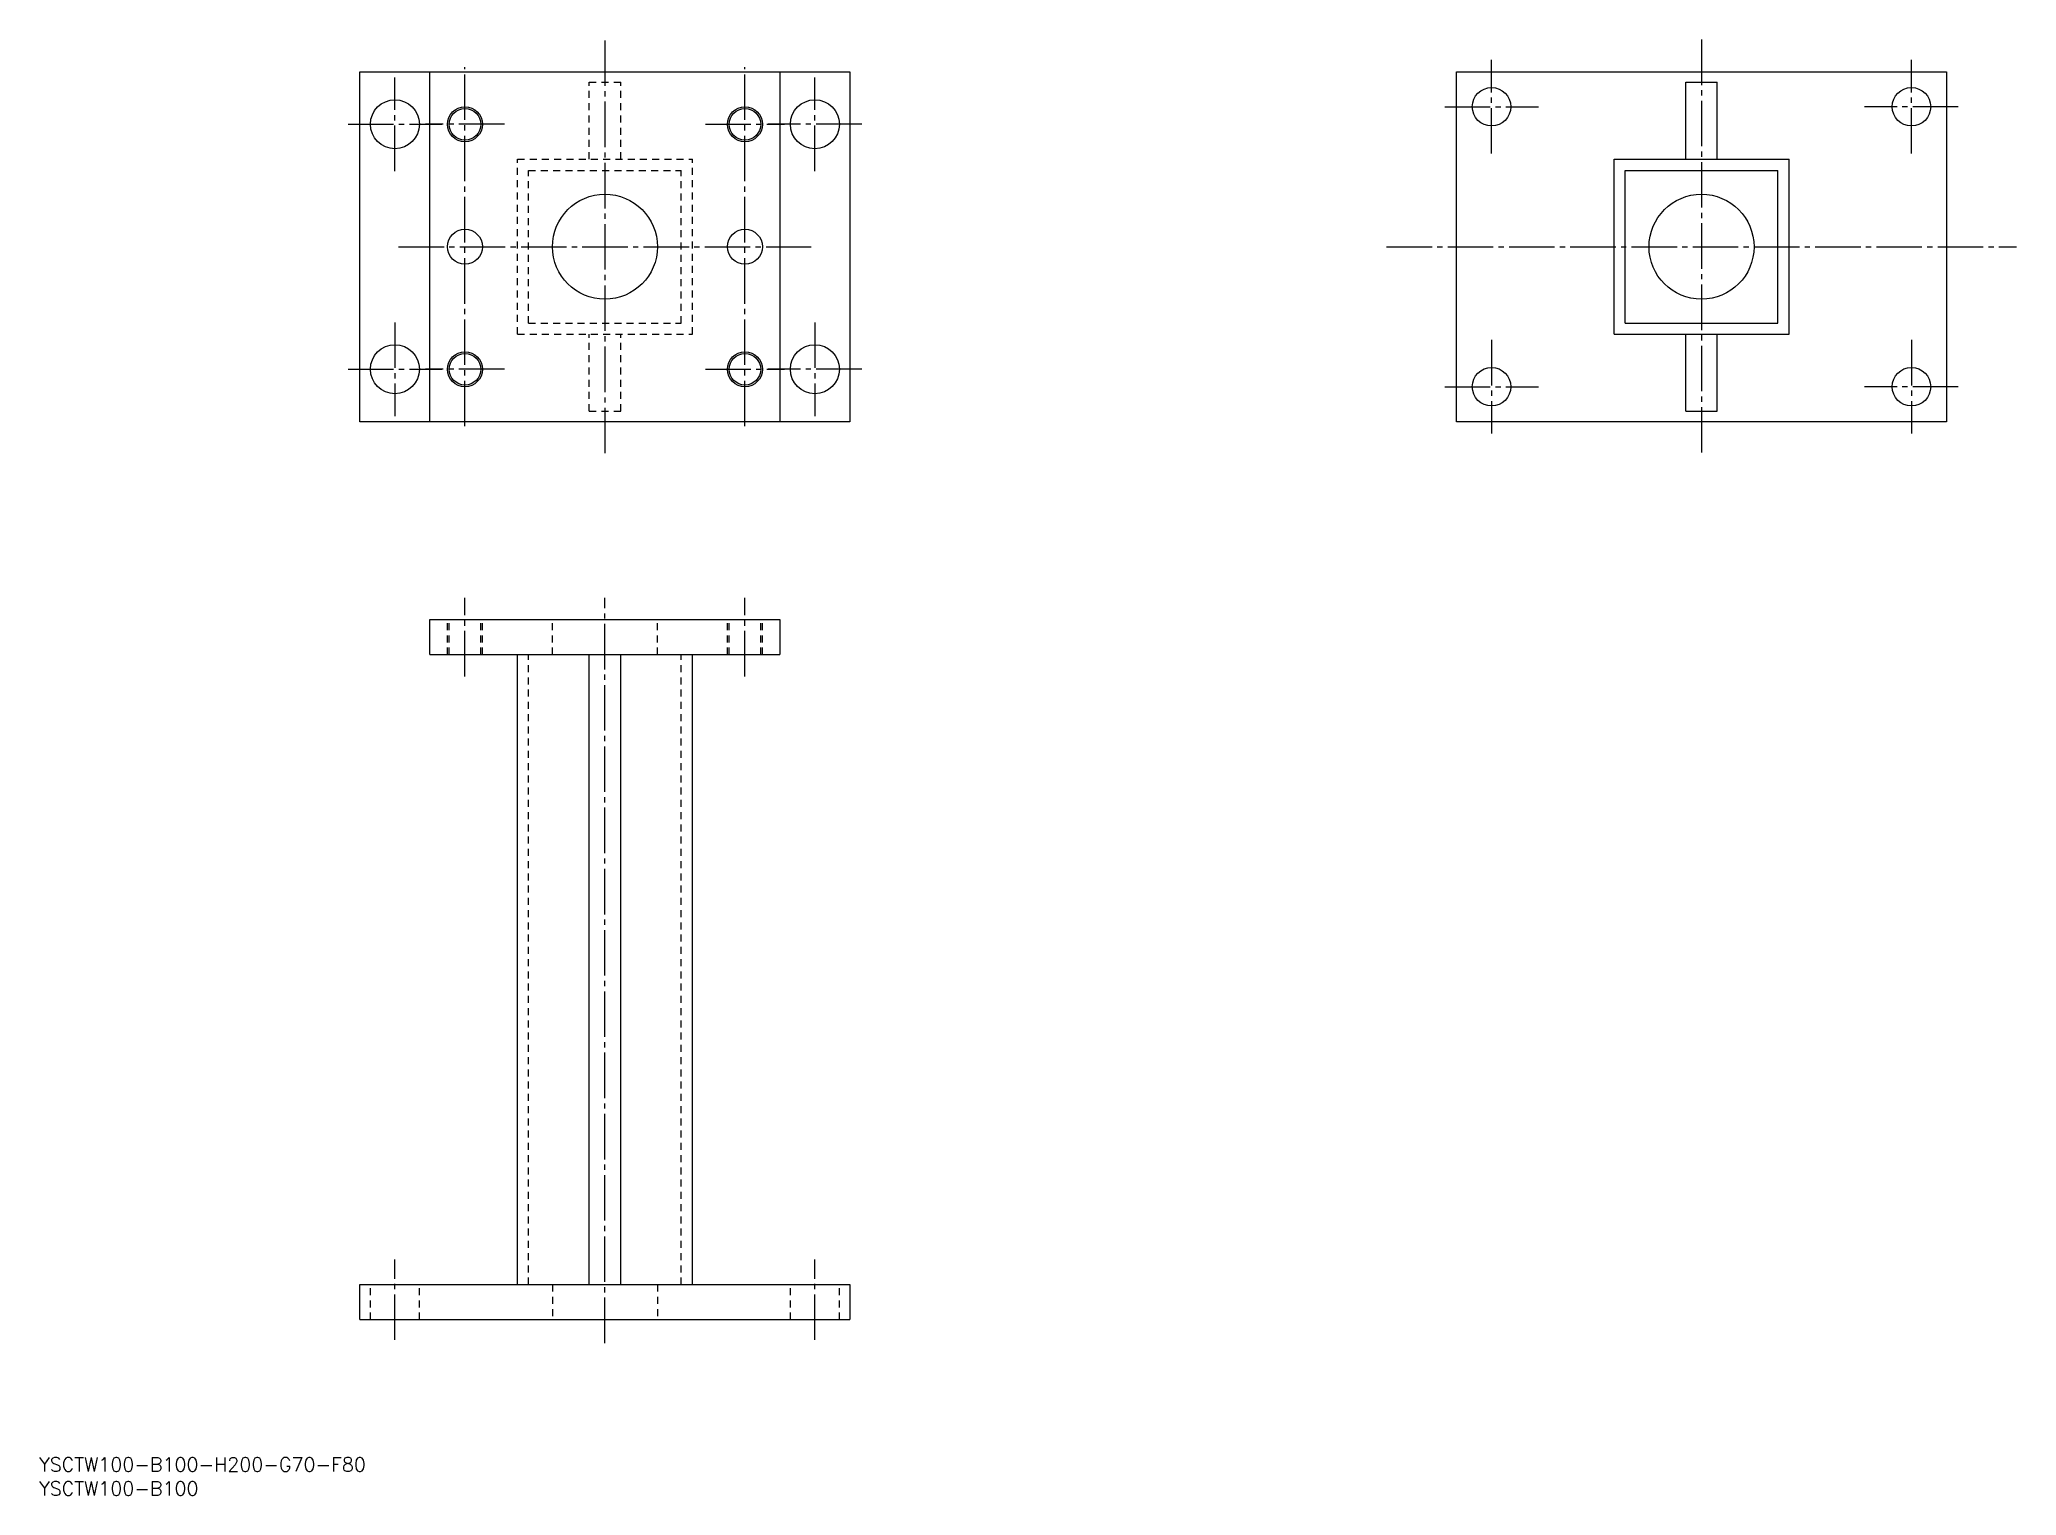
# Model space of a CAD drawing. Extents: x -34 to 531, y 105 to 521.
import ezdxf

# ---------------------------------------------------------------- set-up
doc = ezdxf.new("R2010")
doc.units = 0
doc.linetypes.add('CENTER', pattern=[17.5, 13, -1.5, 1.5, -1.5])
doc.linetypes.add('DASHED', pattern=[3.5, 2, -1.5])
doc.layers.get('0').update_dxf_attribs({"linetype": 'CONTINUOUS'})
doc.layers.add('CENTER', color=1, linetype='CENTER')
doc.styles.get("Standard").update_dxf_attribs({"font": 'txt.shx', "bigfont": '@extfont2.shx'})

msp = doc.modelspace()

# ---------------------------------------------------------------- linework, layer by layer
at = {"color": 7, "linetype": 'CONTINUOUS'}
for p, q in [((58, 511.6), (198, 511.6)), ((58, 411.6), (58, 511.6)), ((78, 411.6), (78, 511.6)), ((178, 511.6), (178, 411.6)), ((198, 511.6), (198, 411.6)), ((371.37, 411.6), (371.37, 511.6)), ((371.37, 511.6), (511.37, 511.6)), ((436.87, 486.6), (436.87, 508.6)), ((436.87, 508.6), (445.87, 508.6)), ((445.87, 486.6), (445.87, 508.6)), ((511.37, 511.6), (511.37, 411.6)), ((416.37, 486.6), (466.37, 486.6)), ((416.37, 436.6), (416.37, 486.6)), ((466.37, 436.6), (466.37, 486.6)), ((419.57, 483.4), (463.17, 483.4)), ((419.57, 439.8), (419.57, 483.4)), ((463.17, 439.8), (463.17, 483.4)), ((78, 461.6), (78, 461.6)), ((416.37, 436.6), (466.37, 436.6)), ((419.57, 439.8), (463.17, 439.8)), ((436.87, 414.6), (436.87, 436.6)), ((445.87, 414.6), (445.87, 436.6)), ((436.87, 414.6), (445.87, 414.6)), ((198, 411.6), (58, 411.6)), ((511.37, 411.6), (371.37, 411.6)), ((78, 345.05), (78, 355.05)), ((78, 355.05), (178, 355.05)), ((178, 355.05), (178, 345.05)), ((78, 345.05), (178, 345.05)), ((58, 155.05), (58, 165.05)), ((58, 165.05), (198, 165.05)), ((198, 165.05), (198, 155.05)), ((58, 155.05), (198, 155.05))]:
    msp.add_line(p, q, dxfattribs=at)
at = {"color": 3, "linetype": 'DASHED'}
for p, q in [((123.5, 508.6), (132.5, 508.6)), ((123.5, 486.6), (123.5, 508.6)), ((132.5, 486.6), (132.5, 508.6)), ((103, 436.6), (103, 486.6)), ((103, 486.6), (153, 486.6)), ((153, 436.6), (153, 486.6)), ((106.2, 439.8), (106.2, 483.4)), ((106.2, 483.4), (149.8, 483.4)), ((149.8, 439.8), (149.8, 483.4)), ((103, 436.6), (153, 436.6)), ((106.2, 439.8), (149.8, 439.8)), ((123.5, 414.6), (123.5, 436.6)), ((132.5, 414.6), (132.5, 436.6)), ((123.5, 414.6), (132.5, 414.6)), ((83, 345.05), (83, 355.05)), ((83.49, 345.05), (83.49, 355.05)), ((92.51, 345.05), (92.51, 355.05)), ((93, 345.05), (93, 355.05)), ((113, 345.05), (113, 355.05)), ((143, 345.05), (143, 355.05)), ((163, 345.05), (163, 355.05)), ((163.49, 345.05), (163.49, 355.05)), ((172.51, 345.05), (172.51, 355.05)), ((173, 345.05), (173, 355.05)), ((106.2, 165.05), (106.2, 345.05)), ((149.8, 165.05), (149.8, 345.05)), ((61, 155.05), (61, 165.05)), ((75, 155.05), (75, 165.05)), ((113, 165.05), (113, 155.05)), ((143, 165.05), (143, 155.05)), ((181, 155.05), (181, 165.05)), ((195, 155.05), (195, 165.05))]:
    msp.add_line(p, q, dxfattribs=at)
at = {"color": 7}
for p, q in [((103, 165.05), (103, 345.05)), ((123.5, 165.05), (123.5, 345.05)), ((132.5, 165.05), (132.5, 345.05)), ((153, 165.05), (153, 345.05))]:
    msp.add_line(p, q, dxfattribs=at)
at = {"color": 7, "linetype": 'CONTINUOUS'}
for centre, radius in [((68, 496.6), 7), ((188, 496.6), 7), ((381.37, 501.6), 5.5), ((501.37, 501.6), 5.5), ((88, 496.6), 4.51), ((168, 496.6), 4.51), ((128, 461.6), 15), ((441.37, 461.6), 15), ((68, 426.6), 7), ((88, 426.6), 4.51), ((168, 426.6), 4.51), ((188, 426.6), 7), ((381.37, 421.6), 5.5), ((501.37, 421.6), 5.5)]:
    msp.add_circle(centre, radius, dxfattribs=at)
at = {"color": 3, "linetype": 'CONTINUOUS'}
for centre in [(88, 496.6), (168, 496.6), (88, 461.6), (168, 461.6), (88, 426.6), (168, 426.6)]:
    msp.add_circle(centre, 5, dxfattribs=at)
at = {"layer": 'CENTER', "color": 1, "linetype": 'CENTER'}
for p, q in [((128, 520.56), (128, 402.63)), ((441.37, 520.8), (441.37, 402.39)), ((381.37, 488.21), (381.37, 514.98)), ((501.37, 488.21), (501.37, 514.98)), ((68, 483.21), (68, 509.98)), ((88, 410.32), (88, 512.88)), ((168, 410.32), (168, 512.88)), ((188, 483.21), (188, 509.98)), ((367.99, 501.6), (394.75, 501.6)), ((514.75, 501.6), (487.99, 501.6)), ((54.62, 496.6), (81.38, 496.6)), ((99.28, 496.6), (76.72, 496.6)), ((156.72, 496.6), (179.28, 496.6)), ((201.38, 496.6), (174.62, 496.6)), ((69.03, 461.6), (186.97, 461.6)), ((351.37, 461.6), (531.37, 461.6)), ((68, 439.98), (68, 413.21)), ((188, 439.98), (188, 413.21)), ((381.37, 434.98), (381.37, 408.21)), ((501.37, 434.98), (501.37, 408.21)), ((54.62, 426.6), (81.38, 426.6)), ((99.28, 426.6), (76.72, 426.6)), ((156.72, 426.6), (179.28, 426.6)), ((156.72, 426.6), (179.28, 426.6)), ((201.38, 426.6), (174.62, 426.6)), ((367.99, 421.6), (394.75, 421.6)), ((514.75, 421.6), (487.99, 421.6)), ((88, 338.81), (88, 361.3)), ((128, 148.34), (128, 361.3)), ((168, 338.81), (168, 361.3)), ((68, 149.24), (68, 172.19)), ((188, 149.24), (188, 172.19))]:
    msp.add_line(p, q, dxfattribs=at)

# ---------------------------------------------------------------- texts
at = {"color": 7, "linetype": 'CONTINUOUS'}
for s, p in [('YSCTW100-B100-H200-G70-F80', (-33.74, 111.64)), ('YSCTW100-B100', (-33.74, 104.8))]:
    msp.add_text(s, height=4, dxfattribs=at).set_placement(p)

doc.saveas('drawing.dxf')
